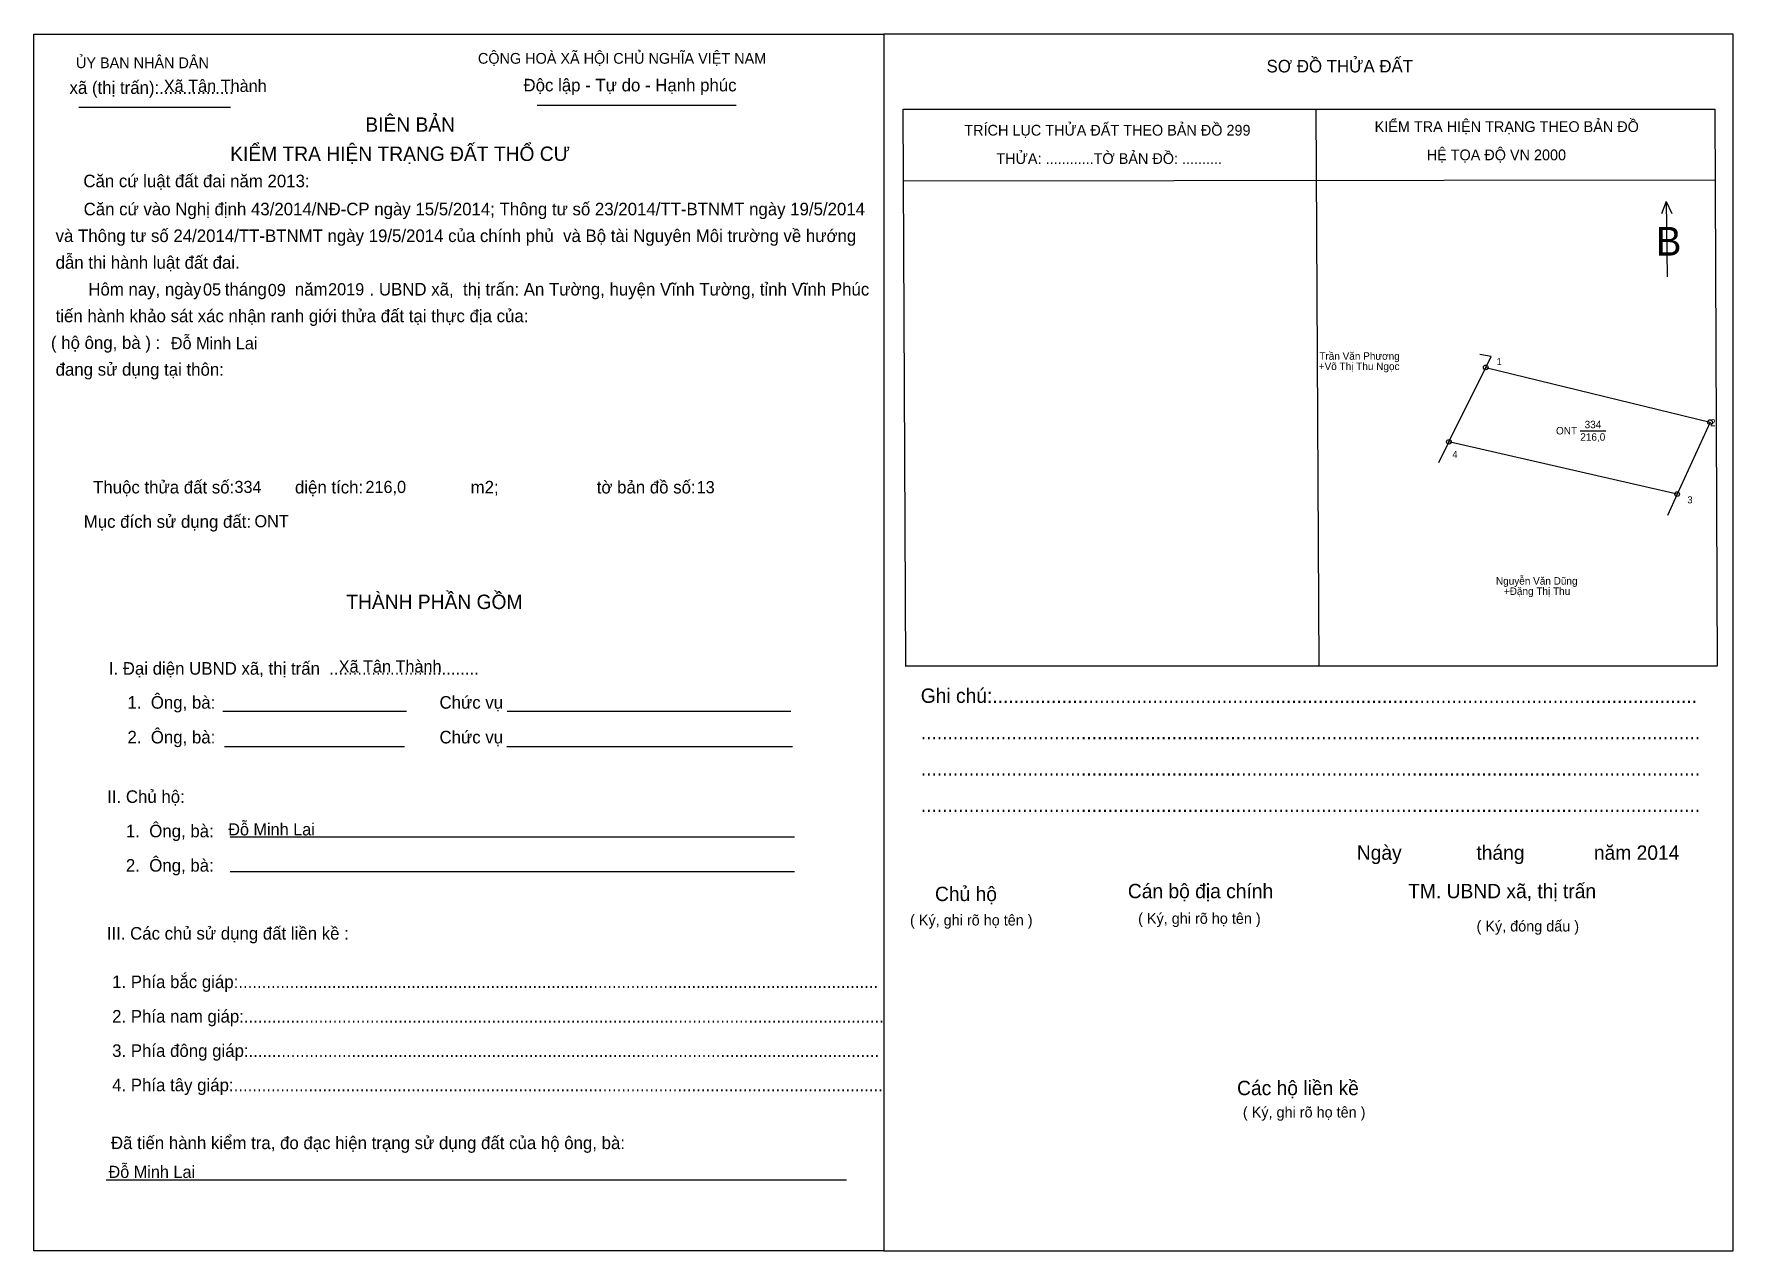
# Model space of a CAD drawing. Extents: x 540504 to 540688, y 1835243 to 1835375.
import ezdxf

# ---------------------------------------------------------------- set-up
doc = ezdxf.new("R2010")
doc.units = 0
for name, color, linetype in [('bbhtNoiDung', 7, 'Continuous'), ('bbhtTemplate', 7, 'Continuous'), ('CanhThua', 7, 'Continuous'), ('MocDinhThua', 7, 'Continuous'), ('NhanDiaChinhThua', 7, 'Continuous'), ('NhanTuCan', 7, 'Continuous'), ('RauThua', 7, 'Continuous'), ('SoHieuDinhThua', 7, 'Continuous')]:
    doc.layers.add(name, color=color, linetype=linetype)

msp = doc.modelspace()

# ---------------------------------------------------------------- linework, layer by layer
at = {"layer": 'bbhtTemplate'}
for p, q in [((540509.21, 1835367.21), (540525.63, 1835367.21)), ((540558.83, 1835367.43), (540580.37, 1835367.43)), ((540643.12, 1835366.99), (540643.42, 1835306.69)), ((540598.45, 1835359.24), (540686.29, 1835359.33)), ((540681.04, 1835357.01), (540680.51, 1835355.65)), ((540681.04, 1835357.01), (540681.65, 1835355.69)), ((540681.04, 1835357.01), (540681.12, 1835348.86)), ((540524.8, 1835301.83), (540544.68, 1835301.83)), ((540555.58, 1835301.83), (540586.28, 1835301.83)), ((540524.98, 1835297.98), (540544.46, 1835297.98)), ((540555.54, 1835297.98), (540586.46, 1835297.98)), ((540525.59, 1835288.22), (540586.67, 1835288.22)), ((540525.59, 1835284.45), (540586.67, 1835284.45)), ((540512.15, 1835251.08), (540592.32, 1835251.08))]:
    msp.add_line(p, q, dxfattribs=at)
for points in [[(540504.35, 1835243.38), (540504.35, 1835375.13), (540596.35, 1835375.13), (540596.35, 1835243.38)], [(540688.26, 1835243.38), (540688.26, 1835375.13), (540596.35, 1835375.13), (540596.35, 1835243.38)]]:
    msp.add_lwpolyline(points, close=True, dxfattribs=at)
for points in [[(540598.72, 1835306.69), (540598.45, 1835366.99), (540686.29, 1835366.99), (540686.55, 1835306.69)], [(540686.51, 1835306.69), (540598.67, 1835306.69)]]:
    msp.add_lwpolyline(points, dxfattribs=at)
at = {"layer": 'CanhThua'}
for p, q in [((540657.51, 1835330.98), (540661.5, 1835339.04)), ((540661.5, 1835339.04), (540685.78, 1835333.12)), ((540685.78, 1835333.12), (540682.22, 1835325.32)), ((540682.22, 1835325.32), (540657.51, 1835330.98))]:
    msp.add_line(p, q, dxfattribs=at)
at = {"layer": 'MocDinhThua'}
for centre in [(540661.5, 1835339.04), (540685.78, 1835333.12), (540657.51, 1835330.98), (540682.22, 1835325.32)]:
    msp.add_circle(centre, 0.25, dxfattribs=at)
at = {"layer": 'NhanDiaChinhThua'}
msp.add_line((540671.73, 1835332.18), (540674.5, 1835332.18), dxfattribs=at)
at = {"layer": 'RauThua'}
for p, q in [((540662.08, 1835340.2), (540660.87, 1835340.42)), ((540661.5, 1835339.04), (540662.08, 1835340.2)), ((540657.51, 1835330.98), (540656.39, 1835328.71)), ((540682.22, 1835325.32), (540681.18, 1835323.02))]:
    msp.add_line(p, q, dxfattribs=at)

# ---------------------------------------------------------------- texts
at = {"layer": 'bbhtNoiDung'}
for s, height, p in [('Xã Tân Thành', 1.3136, (540518.41, 1835368.86)), ('05', 1.314, (540522.65, 1835346.82)), ('09', 1.314, (540529.66, 1835346.76)), ('2019', 1.314, (540536.19, 1835346.84)), ('Đỗ Minh Lai', 1.3136, (540519.17, 1835341)), ('334', 1.314, (540526.05, 1835325.44)), ('216,0', 1.314, (540540.23, 1835325.44)), ('13', 1.314, (540576.08, 1835325.41)), ('ONT', 1.314, (540528.22, 1835321.73)), ('Xã Tân Thành', 1.3136, (540537.34, 1835306.01)), ('Đỗ Minh Lai', 1.3136, (540525.38, 1835288.37)), ('Đỗ Minh Lai', 1.3136, (540512.42, 1835251.29))]:
    msp.add_text(s, height=height, dxfattribs=at).set_placement(p)
at = {"layer": 'bbhtTemplate'}
for s, height, p in [('ỦY BAN NHÂN DÂN', 1.1665, (540508.9, 1835371.43)), ('CỘNG HOÀ XÃ HỘI CHỦ NGHĨA VIỆT NAM', 1.1665, (540552.41, 1835371.91)), ('SƠ ĐỒ THỬA ĐẤT', 1.3608, (540637.77, 1835370.97)), ('xã (thị trấn):................', 1.3608, (540508.2, 1835368.65)), ('Độc lập - Tự do - Hạnh phúc', 1.3608, (540557.34, 1835368.92)), ('BIÊN BẢN', 1.555, (540540.22, 1835364.55)), ('TRÍCH LỤC THỬA ĐẤT THEO BẢN ĐỒ 299', 1.1665, (540605.06, 1835364.13)), ('KIỂM TRA HIỆN TRẠNG THEO BẢN ĐỒ', 1.1665, (540649.47, 1835364.52)), ('KIỂM TRA HIỆN TRẠNG ĐẤT THỔ CƯ', 1.5554, (540525.59, 1835361.39)), ('        THỬA: ............TỜ BẢN ĐỒ: ..........', 1.1665, (540605.06, 1835361.06)), ('             HỆ TỌA ĐỘ VN 2000', 1.1665, (540649.47, 1835361.46)), ('Căn cứ luật đất đai năm 2013:', 1.3608, (540509.7, 1835358.54)), ('       Căn cứ vào Nghị định 43/2014/NĐ-CP ngày 15/5/2014; Thông tư số 23/2014/TT-BTNMT ngày 19/5/2014', 1.36085, (540506.19, 1835355.5)), ('B', 3.11, (540679.9, 1835351.14)), (' và Thông tư số 24/2014/TT-BTNMT ngày 19/5/2014 của chính phủ  và Bộ tài Nguyên Môi trường về hướng', 1.3608, (540506.19, 1835352.61)), (' dẫn thi hành luật đất đai.', 1.3608, (540506.19, 1835349.72)), ('        Hôm nay, ngày     tháng      năm         . UBND xã,  thị trấn: An Tường, huyện Vĩnh Tường, tỉnh Vĩnh Phúc', 1.36085, (540506.19, 1835346.82)), (' tiến hành khảo sát xác nhận ranh giới thửa đất tại thực địa của:', 1.3608, (540506.19, 1835343.93)), ('( hộ ông, bà ) :', 1.3608, (540506.19, 1835341.04)), (' đang sử dụng tại thôn:', 1.3608, (540506.19, 1835338.14)), ('  Thuộc thửa đất số:             diện tích:                       m2;                     tờ bản đồ số:', 1.36085, (540509.74, 1835325.39)), ('Mục đích sử dụng đất:', 1.3608, (540509.74, 1835321.67)), ('THÀNH PHẦN GỒM', 1.5554, (540538.16, 1835312.88)), ('I. Đại diện UBND xã, thị trấn  ................................', 1.3608, (540512.45, 1835305.77)), ('    1.  Ông, bà:                                                Chức vụ', 1.3608, (540512.45, 1835302.09)), ('Ghi chú:....................................................................................................................................', 1.55542, (540600.34, 1835302.72)), ('    2.  Ông, bà:                                                Chức vụ', 1.3608, (540512.45, 1835298.33)), ('..................................................................................................................................................', 1.55542, (540600.34, 1835298.78)), ('..................................................................................................................................................', 1.55542, (540600.34, 1835294.84)), ('II. Chủ hộ:', 1.3608, (540512.28, 1835291.89)), ('    1.  Ông, bà:', 1.3608, (540512.28, 1835288.17)), ('..................................................................................................................................................', 1.55542, (540600.34, 1835290.9)), ('    2.  Ông, bà:', 1.3608, (540512.28, 1835284.45)), ('Ngày              tháng             năm 2014', 1.5554, (540647.54, 1835285.73)), ('Chủ hộ', 1.555, (540601.88, 1835281.26)), ('Cán bộ địa chính', 1.5554, (540622.76, 1835281.57)), ('TM. UBND xã, thị trấn', 1.5554, (540653.1, 1835281.57)), ('( Ký, ghi rõ họ tên )', 1.1665, (540599.18, 1835278.62)), ('( Ký, ghi rõ họ tên )', 1.1665, (540623.87, 1835278.8)), ('( Ký, đóng dấu )', 1.1665, (540660.5, 1835277.97)), ('III. Các chủ sử dụng đất liền kề :', 1.3608, (540512.23, 1835277.09)), ('    1. Phía bắc giáp:.........................................................................................................................................', 1.36085, (540510.79, 1835271.84)), ('    2. Phía nam giáp:.........................................................................................................................................', 1.36085, (540510.79, 1835268.11)), ('    3. Phía đông giáp:.......................................................................................................................................', 1.36085, (540510.79, 1835264.39)), ('    4. Phía tây giáp:...........................................................................................................................................', 1.36085, (540510.79, 1835260.67)), ('Các hộ liền kề', 1.5554, (540634.58, 1835260.25)), ('( Ký, ghi rõ họ tên )', 1.1665, (540635.21, 1835257.83)), ('    Đã tiến hành kiểm tra, đo đạc hiện trạng sử dụng đất của hộ ông, bà:', 1.3608, (540510.66, 1835254.41))]:
    msp.add_text(s, height=height, dxfattribs=at).set_placement(p)
at = {"layer": 'NhanDiaChinhThua'}
for s, p in [('ONT', (540669.1, 1835331.78)), ('334', (540672.2, 1835332.45)), ('216,0', (540671.73, 1835331.1))]:
    msp.add_text(s, height=0.808, dxfattribs=at).set_placement(p)
at = {"layer": 'NhanTuCan'}
for s, p in [('+Võ Thị Thu Ngọc', (540643.42, 1835338.75)), ('Trần Văn Phương', (540643.48, 1835339.86)), ('Nguyễn Văn Dũng', (540662.6, 1835315.52)), ('+Đặng Thị Thu', (540663.46, 1835314.41))]:
    msp.add_text(s, height=0.8084, dxfattribs=at).set_placement(p)
at = {"layer": 'SoHieuDinhThua'}
for s, p in [('1', (540662.67, 1835339.29)), ('2', (540685.8, 1835332.67)), ('4', (540657.88, 1835329.24)), ('3', (540683.32, 1835324.32))]:
    msp.add_text(s, height=0.758, dxfattribs=at).set_placement(p)

doc.saveas('drawing.dxf')
